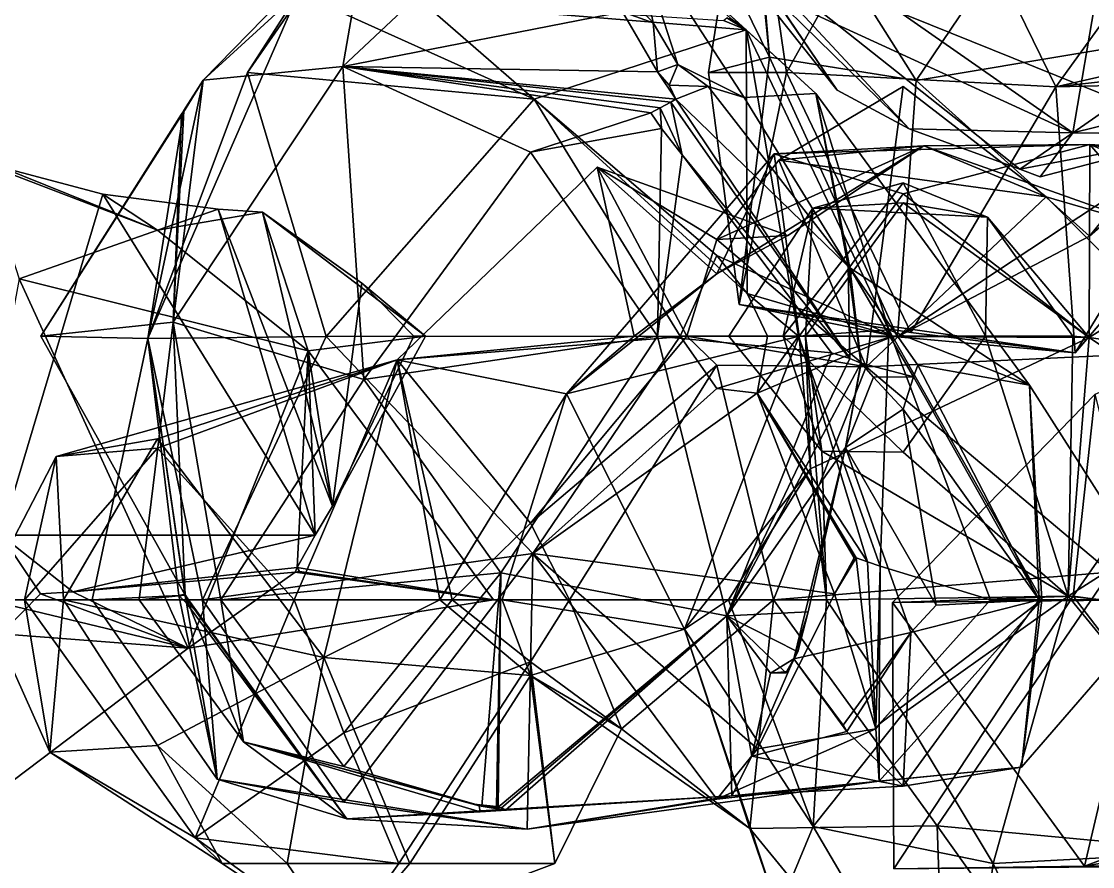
# Model space of a CAD drawing. Extents: x 290083 to 295691, y 4553739 to 4561622.
# Drawn here: x 294371.4 to 294443.7, y 4559049.3 to 4559106.4 of the extents above; entities that cross this region are included whole.
import ezdxf

# ---------------------------------------------------------------- set-up
doc = ezdxf.new("R2010")
doc.units = 0
doc.layers.add('Au_ppm_Pref_-_0_3', color=7, linetype='CONTINUOUS')

msp = doc.modelspace()

# ---------------------------------------------------------------- linework, layer by layer
at = {"layer": 'Au_ppm_Pref_-_0_3'}
for points in [[(294432.535, 4559119.849, 1871.282), (294441.266, 4559101.957, 1869.865), (294456.787, 4559123.415, 1871.014)], [(294456.787, 4559123.415, 1871.014), (294441.266, 4559101.957, 1869.865), (294454.324, 4559104.923, 1866.476)], [(294421.911, 4559103.961, 1882.386), (294413.702, 4559120.736, 1882.766), (294420.233, 4559120.736, 1887.818)], [(294421.911, 4559103.961, 1882.386), (294420.534, 4559120.303, 1876.957), (294413.702, 4559120.736, 1882.766)], [(294421.911, 4559103.961, 1882.386), (294417.802, 4559102.918, 1876.827), (294420.534, 4559120.303, 1876.957)], [(294420.534, 4559120.303, 1876.957), (294417.802, 4559102.918, 1876.827), (294423.069, 4559102.918, 1873.111)], [(294420.233, 4559120.736, 1887.818), (294444.095, 4559120.595, 1889.013), (294431.836, 4559102.381, 1888.052)], [(294431.836, 4559102.381, 1888.052), (294421.911, 4559103.961, 1882.386), (294420.233, 4559120.736, 1887.818)], [(294432.535, 4559119.849, 1871.282), (294420.534, 4559120.303, 1876.957), (294423.069, 4559102.918, 1873.111)], [(294431.836, 4559102.381, 1888.052), (294444.095, 4559120.595, 1889.013), (294455.303, 4559106.312, 1887.175)], [(294432.535, 4559119.849, 1871.282), (294423.069, 4559102.918, 1873.111), (294441.266, 4559101.957, 1869.865)], [(294445.605, 4559117.615, 1923.798), (294430.95, 4559106.835, 1925.647), (294442.418, 4559098.854, 1929.618)], [(294445.605, 4559117.615, 1923.798), (294442.418, 4559098.854, 1929.618), (294456.149, 4559108.424, 1926.177)], [(294393.087, 4559103.335, 1846.944), (294411.981, 4559107.019, 1848.189), (294405.752, 4559115.255, 1848.957)], [(294405.752, 4559115.255, 1848.957), (294394.93, 4559113.962, 1854.489), (294393.087, 4559103.335, 1846.944)], [(294405.752, 4559115.255, 1848.957), (294414.053, 4559106.278, 1849.412), (294412.715, 4559112.766, 1853.069)], [(294405.752, 4559115.255, 1848.957), (294411.981, 4559107.019, 1848.189), (294414.053, 4559106.278, 1849.412)], [(294390.094, 4559108.317, 1859.009), (294383.647, 4559102.415, 1853.699), (294394.93, 4559113.962, 1854.489)], [(294394.93, 4559113.962, 1854.489), (294383.647, 4559102.415, 1853.699), (294393.087, 4559103.335, 1846.944)], [(294390.094, 4559108.317, 1859.009), (294393.153, 4559112.311, 1862.14), (294386.643, 4559102.918, 1862.077)], [(294406.016, 4559101.113, 1864.762), (294386.643, 4559102.918, 1862.077), (294393.153, 4559112.311, 1862.14)], [(294390.094, 4559108.317, 1859.009), (294406.016, 4559101.113, 1864.762), (294393.153, 4559112.311, 1862.14)], [(294420.207, 4559101.238, 1849.993), (294412.715, 4559112.766, 1853.069), (294415.719, 4559103.466, 1848.757)], [(294425.036, 4559101.495, 1853.069), (294412.715, 4559112.766, 1853.069), (294420.207, 4559101.238, 1849.993)], [(294414.053, 4559106.278, 1849.412), (294415.719, 4559103.466, 1848.757), (294412.715, 4559112.766, 1853.069)], [(294412.715, 4559112.766, 1853.069), (294420.328, 4559105.8, 1859.252), (294419.341, 4559106.53, 1858.843)], [(294425.036, 4559101.495, 1853.069), (294420.328, 4559105.8, 1859.252), (294412.715, 4559112.766, 1853.069)], [(294431.344, 4559099.109, 1932.797), (294426.499, 4559101.724, 1932.73), (294420, 4559111.336, 1932.642)], [(294420, 4559111.336, 1932.642), (294426.499, 4559101.724, 1932.73), (294420, 4559109.909, 1932.642)], [(294438.833, 4559096.388, 1932.9), (294431.344, 4559099.109, 1932.797), (294420, 4559111.336, 1932.642)], [(294451.181, 4559098.743, 1933.428), (294438.833, 4559096.388, 1932.9), (294420, 4559111.336, 1932.642)], [(294420, 4559111.336, 1932.642), (294468.091, 4559111.336, 1934.428), (294451.181, 4559098.743, 1933.428)], [(294426.499, 4559101.724, 1932.73), (294422.09, 4559108.206, 1930.281), (294420, 4559109.909, 1932.642)], [(294390.094, 4559108.317, 1859.009), (294386.643, 4559102.918, 1862.077), (294379.89, 4559084.954, 1858.888)], [(294383.647, 4559102.415, 1853.699), (294390.094, 4559108.317, 1859.009), (294379.89, 4559084.954, 1858.888)], [(294420.328, 4559105.8, 1859.252), (294390.094, 4559108.317, 1859.009), (294418.798, 4559106.439, 1859.104)], [(294406.016, 4559101.113, 1864.762), (294390.094, 4559108.317, 1859.009), (294420.328, 4559105.8, 1859.252)], [(294422.09, 4559108.206, 1930.281), (294426.499, 4559101.724, 1932.73), (294431.344, 4559099.109, 1932.797)], [(294422.09, 4559108.206, 1930.281), (294431.344, 4559099.109, 1932.797), (294442.418, 4559098.854, 1929.618)], [(294422.09, 4559108.206, 1930.281), (294442.418, 4559098.854, 1929.618), (294430.95, 4559106.835, 1925.647)], [(294456.149, 4559108.424, 1926.177), (294442.418, 4559098.854, 1929.618), (294465.912, 4559104.634, 1931.098)], [(294393.087, 4559103.335, 1846.944), (294414.351, 4559102.966, 1847.783), (294411.981, 4559107.019, 1848.189)], [(294414.053, 4559106.278, 1849.412), (294411.981, 4559107.019, 1848.189), (294414.351, 4559102.966, 1847.783)], [(294419.03, 4559106.609, 1859.056), (294420.328, 4559105.8, 1859.252), (294418.798, 4559106.439, 1859.104)], [(294419.341, 4559106.53, 1858.843), (294420.328, 4559105.8, 1859.252), (294419.03, 4559106.609, 1859.056)], [(294420.328, 4559105.8, 1859.252), (294420.396, 4559087.993, 1864.948), (294406.016, 4559101.113, 1864.762)], [(294414.053, 4559106.278, 1849.412), (294414.351, 4559102.966, 1847.783), (294415.719, 4559103.466, 1848.757)], [(294420.328, 4559105.8, 1859.252), (294425.036, 4559101.495, 1853.069), (294429.989, 4559085.528, 1858.884)], [(294420.328, 4559105.8, 1859.252), (294429.989, 4559085.528, 1858.884), (294423.87, 4559085.1, 1862.346)], [(294420.328, 4559105.8, 1859.252), (294423.87, 4559085.1, 1862.346), (294420.396, 4559087.993, 1864.948)], [(294443.549, 4559091.852, 1886.455), (294431.836, 4559102.381, 1888.052), (294455.303, 4559106.312, 1887.175)], [(294443.549, 4559091.852, 1886.455), (294455.303, 4559106.312, 1887.175), (294451.76, 4559099.051, 1882.766)], [(294441.266, 4559101.957, 1869.865), (294464.517, 4559104.575, 1870.887), (294454.324, 4559104.923, 1866.476)], [(294441.266, 4559101.957, 1869.865), (294458.239, 4559102.351, 1876.548), (294464.517, 4559104.575, 1870.887)], [(294465.912, 4559104.634, 1931.098), (294442.418, 4559098.854, 1929.618), (294451.181, 4559098.743, 1933.428)], [(294421.911, 4559103.961, 1882.386), (294419.872, 4559087.251, 1876.827), (294417.802, 4559102.918, 1876.827)], [(294421.911, 4559103.961, 1882.386), (294430.575, 4559085.067, 1882.709), (294419.872, 4559087.251, 1876.827)], [(294431.836, 4559102.381, 1888.052), (294430.575, 4559085.067, 1882.709), (294421.911, 4559103.961, 1882.386)], [(294386.643, 4559102.918, 1862.077), (294391.95, 4559085.076, 1865.741), (294379.89, 4559084.954, 1858.888)], [(294381.609, 4559086.046, 1847.14), (294393.087, 4559103.335, 1846.944), (294383.647, 4559102.415, 1853.699)], [(294381.609, 4559086.046, 1847.14), (294394.499, 4559082.182, 1842.798), (294393.087, 4559103.335, 1846.944)], [(294391.95, 4559085.076, 1865.741), (294386.643, 4559102.918, 1862.077), (294406.016, 4559101.113, 1864.762)], [(294414.531, 4559100.535, 1846.909), (294415.253, 4559100.91, 1847.355), (294393.087, 4559103.335, 1846.944)], [(294413.896, 4559100.193, 1846.505), (294414.531, 4559100.535, 1846.909), (294393.087, 4559103.335, 1846.944)], [(294393.087, 4559103.335, 1846.944), (294415.253, 4559100.91, 1847.355), (294415.594, 4559101.129, 1847.605)], [(294413.896, 4559100.193, 1846.505), (294393.087, 4559103.335, 1846.944), (294405.752, 4559097.543, 1842.982)], [(294393.087, 4559103.335, 1846.944), (294415.594, 4559101.129, 1847.605), (294414.351, 4559102.966, 1847.783)], [(294405.752, 4559097.543, 1842.982), (294393.087, 4559103.335, 1846.944), (294394.499, 4559082.182, 1842.798)], [(294414.351, 4559102.966, 1847.783), (294415.137, 4559102.067, 1847.703), (294415.719, 4559103.466, 1848.757)], [(294414.351, 4559102.966, 1847.783), (294415.594, 4559101.129, 1847.605), (294415.137, 4559102.067, 1847.703)], [(294417.769, 4559101.979, 1849.012), (294415.719, 4559103.466, 1848.757), (294415.137, 4559102.067, 1847.703)], [(294417.769, 4559101.979, 1849.012), (294420.207, 4559101.238, 1849.993), (294415.719, 4559103.466, 1848.757)], [(294417.802, 4559102.918, 1876.827), (294419.872, 4559087.251, 1876.827), (294423.069, 4559102.918, 1873.111)], [(294419.872, 4559087.251, 1876.827), (294431.471, 4559085.341, 1871.11), (294423.069, 4559102.918, 1873.111)], [(294441.266, 4559101.957, 1869.865), (294423.069, 4559102.918, 1873.111), (294431.471, 4559085.341, 1871.11)], [(294383.647, 4559102.415, 1853.699), (294379.89, 4559084.954, 1858.888), (294382.31, 4559100.243, 1853.652)], [(294381.609, 4559086.046, 1847.14), (294383.647, 4559102.415, 1853.699), (294382.335, 4559100.332, 1853.618)], [(294383.647, 4559102.415, 1853.699), (294382.31, 4559100.243, 1853.652), (294382.336, 4559100.347, 1853.624)], [(294382.335, 4559100.332, 1853.618), (294383.647, 4559102.415, 1853.699), (294382.336, 4559100.347, 1853.624)], [(294443.549, 4559091.852, 1886.455), (294430.575, 4559085.067, 1882.709), (294431.836, 4559102.381, 1888.052)], [(294442.578, 4559083.987, 1876.832), (294458.239, 4559102.351, 1876.548), (294441.266, 4559101.957, 1869.865)], [(294442.578, 4559083.987, 1876.832), (294451.76, 4559099.051, 1882.766), (294458.239, 4559102.351, 1876.548)], [(294417.769, 4559101.979, 1849.012), (294415.137, 4559102.067, 1847.703), (294415.594, 4559101.129, 1847.605)], [(294427.224, 4559089.823, 1849.542), (294417.769, 4559101.979, 1849.012), (294415.594, 4559101.129, 1847.605)], [(294420.207, 4559101.238, 1849.993), (294417.769, 4559101.979, 1849.012), (294427.224, 4559089.823, 1849.542)], [(294425.036, 4559101.495, 1853.069), (294420.207, 4559101.238, 1849.993), (294427.224, 4559089.823, 1849.542)], [(294428.456, 4559083.034, 1893.355), (294430.95, 4559101.973, 1889.02), (294422.543, 4559096.989, 1894.645)], [(294440.622, 4559094.516, 1896.066), (294422.543, 4559096.989, 1894.645), (294430.95, 4559101.973, 1889.02)], [(294427.34, 4559089.728, 1849.567), (294425.036, 4559101.495, 1853.069), (294427.224, 4559089.823, 1849.542)], [(294427.34, 4559089.728, 1849.567), (294439.488, 4559081.799, 1853.069), (294425.036, 4559101.495, 1853.069)], [(294425.036, 4559101.495, 1853.069), (294439.488, 4559081.799, 1853.069), (294429.989, 4559085.528, 1858.884)], [(294440.622, 4559094.516, 1896.066), (294430.95, 4559101.973, 1889.02), (294428.456, 4559083.034, 1893.355)], [(294431.471, 4559085.341, 1871.11), (294442.578, 4559083.987, 1876.832), (294441.266, 4559101.957, 1869.865)], [(294415.882, 4559085.1, 1866.112), (294391.95, 4559085.076, 1865.741), (294406.016, 4559101.113, 1864.762)], [(294415.882, 4559085.1, 1866.112), (294406.016, 4559101.113, 1864.762), (294418.351, 4559090.566, 1866.77)], [(294418.351, 4559090.566, 1866.77), (294406.016, 4559101.113, 1864.762), (294420.396, 4559087.993, 1864.948)], [(294416.004, 4559097.355, 1846.579), (294415.253, 4559100.91, 1847.355), (294414.531, 4559100.535, 1846.909)], [(294415.253, 4559100.91, 1847.355), (294427.336, 4559083.595, 1847.403), (294415.594, 4559101.129, 1847.605)], [(294416.004, 4559097.355, 1846.579), (294427.336, 4559083.595, 1847.403), (294415.253, 4559100.91, 1847.355)], [(294427.336, 4559083.595, 1847.403), (294427.224, 4559089.823, 1849.542), (294415.594, 4559101.129, 1847.605)], [(294372.673, 4559085.1, 1853.069), (294382.181, 4559100.101, 1853.615), (294382.31, 4559100.243, 1853.652)], [(294382.31, 4559100.243, 1853.652), (294379.89, 4559084.954, 1858.888), (294372.673, 4559085.1, 1853.069)], [(294381.609, 4559086.046, 1847.14), (294382.181, 4559100.101, 1853.615), (294372.673, 4559085.1, 1853.069)], [(294381.609, 4559086.046, 1847.14), (294382.335, 4559100.332, 1853.618), (294382.181, 4559100.101, 1853.615)], [(294382.31, 4559100.243, 1853.652), (294382.181, 4559100.101, 1853.615), (294382.335, 4559100.332, 1853.618)], [(294382.31, 4559100.243, 1853.652), (294382.335, 4559100.332, 1853.618), (294382.336, 4559100.347, 1853.624)], [(294413.896, 4559100.193, 1846.505), (294405.752, 4559097.543, 1842.982), (294414.622, 4559099.142, 1846.513)], [(294413.896, 4559100.193, 1846.505), (294414.622, 4559099.142, 1846.513), (294414.531, 4559100.535, 1846.909)], [(294414.622, 4559099.142, 1846.513), (294416.004, 4559097.355, 1846.579), (294414.531, 4559100.535, 1846.909)], [(294414.622, 4559099.142, 1846.513), (294405.752, 4559097.543, 1842.982), (294414.346, 4559085.1, 1843.078)], [(294416.004, 4559097.355, 1846.579), (294414.622, 4559099.142, 1846.513), (294414.346, 4559085.1, 1843.078)], [(294451.76, 4559099.051, 1882.766), (294430.575, 4559085.067, 1882.709), (294443.549, 4559091.852, 1886.455)], [(294430.575, 4559085.067, 1882.709), (294451.76, 4559099.051, 1882.766), (294442.578, 4559083.987, 1876.832)], [(294442.418, 4559098.854, 1929.618), (294431.344, 4559099.109, 1932.797), (294438.833, 4559096.388, 1932.9)], [(294440.209, 4559095.869, 1932.936), (294442.418, 4559098.854, 1929.618), (294438.833, 4559096.388, 1932.9)], [(294451.181, 4559098.743, 1933.428), (294440.209, 4559095.869, 1932.936), (294438.833, 4559096.388, 1932.9)], [(294442.418, 4559098.854, 1929.618), (294440.209, 4559095.869, 1932.936), (294451.181, 4559098.743, 1933.428)], [(294432.338, 4559097.977, 1900.316), (294422.238, 4559097.421, 1906.523), (294418.351, 4559089.318, 1901.99)], [(294432.338, 4559097.977, 1900.316), (294418.351, 4559089.318, 1901.99), (294423.163, 4559091.906, 1900.584)], [(294432.338, 4559097.977, 1900.316), (294423.163, 4559091.906, 1900.584), (294418.351, 4559091.632, 1898.407)], [(294432.338, 4559097.977, 1900.316), (294418.351, 4559091.632, 1898.407), (294422.543, 4559096.989, 1894.645)], [(294422.238, 4559097.421, 1906.523), (294443.568, 4559098.056, 1905.771), (294430.95, 4559094.73, 1909.733)], [(294443.568, 4559098.056, 1905.771), (294422.238, 4559097.421, 1906.523), (294432.338, 4559097.977, 1900.316)], [(294422.543, 4559096.989, 1894.645), (294440.622, 4559094.516, 1896.066), (294432.338, 4559097.977, 1900.316)], [(294443.568, 4559098.056, 1905.771), (294443.518, 4559085.018, 1912.448), (294430.95, 4559094.73, 1909.733)], [(294432.338, 4559097.977, 1900.316), (294448.577, 4559092.21, 1900.584), (294443.568, 4559098.056, 1905.771)], [(294432.338, 4559097.977, 1900.316), (294440.622, 4559094.516, 1896.066), (294448.577, 4559092.21, 1900.584)], [(294443.518, 4559085.018, 1912.448), (294443.568, 4559098.056, 1905.771), (294456.149, 4559092.898, 1909.123)], [(294443.568, 4559098.056, 1905.771), (294469.976, 4559096.278, 1906.523), (294456.149, 4559092.898, 1909.123)], [(294443.568, 4559098.056, 1905.771), (294448.577, 4559092.21, 1900.584), (294456.149, 4559095.577, 1903.031)], [(294443.568, 4559098.056, 1905.771), (294456.149, 4559095.577, 1903.031), (294469.976, 4559096.278, 1906.523)], [(294405.752, 4559097.543, 1842.982), (294394.499, 4559082.182, 1842.798), (294414.346, 4559085.1, 1843.078)], [(294408.207, 4559081.196, 1905.794), (294422.238, 4559097.421, 1906.523), (294423.914, 4559085.1, 1909.84)], [(294408.207, 4559081.196, 1905.794), (294418.351, 4559089.318, 1901.99), (294422.238, 4559097.421, 1906.523)], [(294426.111, 4559083.988, 1846.971), (294416.004, 4559097.355, 1846.579), (294414.346, 4559085.1, 1843.078)], [(294426.111, 4559083.988, 1846.971), (294427.336, 4559083.595, 1847.403), (294416.004, 4559097.355, 1846.579)], [(294422.238, 4559097.421, 1906.523), (294430.95, 4559094.73, 1909.733), (294423.914, 4559085.1, 1909.84)], [(294370, 4559096.518, 1927.822), (294368.667, 4559096.826, 1927.652), (294380.553, 4559092.262, 1927.893)], [(294368.667, 4559096.826, 1927.652), (294371.209, 4559088.988, 1922.91), (294380.553, 4559092.262, 1927.893)], [(294376.851, 4559094.692, 1928.523), (294370, 4559071.651, 1927.169), (294370, 4559096.518, 1927.822)], [(294376.851, 4559094.692, 1928.523), (294370, 4559096.518, 1927.822), (294380.553, 4559092.262, 1927.893)], [(294412.763, 4559085.1, 1903.218), (294396.744, 4559083.507, 1900.584), (294410.265, 4559096.535, 1900.584)], [(294410.265, 4559096.535, 1900.584), (294396.744, 4559083.507, 1900.584), (294416.329, 4559085.1, 1899.631)], [(294418.351, 4559089.318, 1901.99), (294412.763, 4559085.1, 1903.218), (294410.265, 4559096.535, 1900.584)], [(294418.351, 4559089.318, 1901.99), (294410.265, 4559096.535, 1900.584), (294423.163, 4559091.906, 1900.584)], [(294423.163, 4559091.906, 1900.584), (294410.265, 4559096.535, 1900.584), (294418.351, 4559091.632, 1898.407)], [(294410.265, 4559096.535, 1900.584), (294416.329, 4559085.1, 1899.631), (294418.351, 4559091.632, 1898.407)], [(294428.456, 4559083.034, 1893.355), (294422.543, 4559096.989, 1894.645), (294418.351, 4559091.632, 1898.407)], [(294424.833, 4559093.751, 1918.402), (294430.95, 4559095.473, 1921.86), (294422.828, 4559085.1, 1922.231)], [(294436.521, 4559085.1, 1921.028), (294422.828, 4559085.1, 1922.231), (294430.95, 4559095.473, 1921.86)], [(294424.833, 4559093.751, 1918.402), (294436.642, 4559093.15, 1918.402), (294430.95, 4559095.473, 1921.86)], [(294436.642, 4559093.15, 1918.402), (294436.521, 4559085.1, 1921.028), (294430.95, 4559095.473, 1921.86)], [(294370, 4559071.651, 1927.169), (294376.851, 4559094.692, 1928.523), (294391.202, 4559071.651, 1929.488)], [(294384.659, 4559093.696, 1929.351), (294391.202, 4559071.651, 1929.488), (294376.851, 4559094.692, 1928.523)], [(294384.659, 4559093.696, 1929.351), (294376.851, 4559094.692, 1928.523), (294380.553, 4559092.262, 1927.893)], [(294443.518, 4559085.018, 1912.448), (294423.914, 4559085.1, 1909.84), (294430.95, 4559094.73, 1909.733)], [(294450.948, 4559084.086, 1895.818), (294440.622, 4559094.516, 1896.066), (294428.456, 4559083.034, 1893.355)], [(294448.577, 4559092.21, 1900.584), (294440.622, 4559094.516, 1896.066), (294450.948, 4559084.086, 1895.818)], [(294380.553, 4559092.262, 1927.893), (294387.647, 4559093.491, 1929.672), (294384.659, 4559093.696, 1929.351)], [(294390.73, 4559084.124, 1924.582), (294387.647, 4559093.491, 1929.672), (294380.553, 4559092.262, 1927.893)], [(294384.659, 4559093.696, 1929.351), (294392.381, 4559073.625, 1929.668), (294391.202, 4559071.651, 1929.488)], [(294387.647, 4559093.491, 1929.672), (294392.381, 4559073.625, 1929.668), (294384.659, 4559093.696, 1929.351)], [(294387.647, 4559093.491, 1929.672), (294394.363, 4559088.692, 1930.281), (294392.381, 4559073.625, 1929.668)], [(294387.647, 4559093.491, 1929.672), (294398.661, 4559085.1, 1930.281), (294394.363, 4559088.692, 1930.281)], [(294390.73, 4559084.124, 1924.582), (294398.661, 4559085.1, 1930.281), (294387.647, 4559093.491, 1929.672)], [(294419.163, 4559085.1, 1918.402), (294424.833, 4559093.751, 1918.402), (294422.828, 4559085.1, 1922.231)], [(294424.833, 4559093.751, 1918.402), (294419.163, 4559085.1, 1918.402), (294424.355, 4559085.1, 1915.293)], [(294424.833, 4559093.751, 1918.402), (294424.355, 4559085.1, 1915.293), (294430.95, 4559094.104, 1915.401)], [(294430.95, 4559094.104, 1915.401), (294424.355, 4559085.1, 1915.293), (294443.518, 4559085.018, 1912.448)], [(294436.642, 4559093.15, 1918.402), (294424.833, 4559093.751, 1918.402), (294430.95, 4559094.104, 1915.401)], [(294436.642, 4559093.15, 1918.402), (294430.95, 4559094.104, 1915.401), (294443.518, 4559085.018, 1912.448)], [(294436.642, 4559093.15, 1918.402), (294442.423, 4559085.1, 1918.402), (294436.521, 4559085.1, 1921.028)], [(294442.423, 4559085.1, 1918.402), (294436.642, 4559093.15, 1918.402), (294443.518, 4559085.018, 1912.448)], [(294443.518, 4559085.018, 1912.448), (294456.149, 4559092.898, 1909.123), (294467.744, 4559081.465, 1911.654)], [(294390.73, 4559084.124, 1924.582), (294380.553, 4559092.262, 1927.893), (294371.209, 4559088.988, 1922.91)], [(294428.456, 4559083.034, 1893.355), (294418.351, 4559091.632, 1898.407), (294416.329, 4559085.1, 1899.631)], [(294415.882, 4559085.1, 1866.112), (294418.351, 4559090.566, 1866.77), (294430.284, 4559085.1, 1870.573)], [(294418.351, 4559090.566, 1866.77), (294420.396, 4559087.993, 1864.948), (294430.284, 4559085.1, 1870.573)], [(294427.224, 4559089.823, 1849.542), (294428.103, 4559083.269, 1847.678), (294427.34, 4559089.728, 1849.567)], [(294427.224, 4559089.823, 1849.542), (294428.094, 4559083.279, 1847.678), (294428.103, 4559083.269, 1847.678)], [(294427.336, 4559083.595, 1847.403), (294428.094, 4559083.279, 1847.678), (294427.224, 4559089.823, 1849.542)], [(294408.207, 4559081.196, 1905.794), (294412.763, 4559085.1, 1903.218), (294418.351, 4559089.318, 1901.99)], [(294431.942, 4559083.139, 1849.438), (294439.488, 4559081.799, 1853.069), (294427.34, 4559089.728, 1849.567)], [(294428.103, 4559083.269, 1847.678), (294431.656, 4559082.353, 1849.03), (294427.34, 4559089.728, 1849.567)], [(294427.34, 4559089.728, 1849.567), (294431.656, 4559082.353, 1849.03), (294431.942, 4559083.139, 1849.438)], [(294367.26, 4559067.704, 1918.635), (294382.621, 4559064.021, 1923.41), (294371.209, 4559088.988, 1922.91)], [(294371.209, 4559088.988, 1922.91), (294382.621, 4559064.021, 1923.41), (294390.73, 4559084.124, 1924.582)], [(294394.363, 4559088.692, 1930.281), (294397.872, 4559085.1, 1930.57), (294392.381, 4559073.625, 1929.668)], [(294398.661, 4559085.1, 1930.281), (294397.872, 4559085.1, 1930.57), (294394.363, 4559088.692, 1930.281)], [(294420.396, 4559087.993, 1864.948), (294421.786, 4559085.1, 1864.948), (294430.284, 4559085.1, 1870.573)], [(294420.396, 4559087.993, 1864.948), (294423.87, 4559085.1, 1862.346), (294421.786, 4559085.1, 1864.948)], [(294430.575, 4559085.067, 1882.709), (294442.578, 4559083.987, 1876.832), (294419.872, 4559087.251, 1876.827)], [(294431.471, 4559085.341, 1871.11), (294419.872, 4559087.251, 1876.827), (294442.578, 4559083.987, 1876.832)], [(294381.609, 4559086.046, 1847.14), (294372.673, 4559085.1, 1853.069), (294382.423, 4559067.598, 1852.828)], [(294381.609, 4559086.046, 1847.14), (294382.423, 4559067.598, 1852.828), (294379.307, 4559067.282, 1847.13)], [(294381.609, 4559086.046, 1847.14), (294379.307, 4559067.282, 1847.13), (294384.845, 4559067.282, 1843.214)], [(294381.609, 4559086.046, 1847.14), (294384.845, 4559067.282, 1843.214), (294394.499, 4559082.182, 1842.798)], [(294429.989, 4559085.528, 1858.884), (294429.403, 4559069.558, 1863.519), (294423.87, 4559085.1, 1862.346)], [(294436.847, 4559067.282, 1860.195), (294429.403, 4559069.558, 1863.519), (294429.989, 4559085.528, 1858.884)], [(294436.847, 4559067.282, 1860.195), (294429.989, 4559085.528, 1858.884), (294440.331, 4559067.282, 1858.351)], [(294429.989, 4559085.528, 1858.884), (294439.488, 4559081.799, 1853.069), (294440.331, 4559067.282, 1858.351)], [(294455.275, 4559085.974, 1835.344), (294471.615, 4559063.581, 1836.436), (294442.43, 4559067.531, 1835.778)], [(294443.932, 4559081.178, 1830.223), (294455.275, 4559085.974, 1835.344), (294442.43, 4559067.531, 1835.778)], [(294372.673, 4559085.1, 1853.069), (294379.89, 4559084.954, 1858.888), (294382.423, 4559067.598, 1852.828)], [(294381.995, 4559067.576, 1853.248), (294379.89, 4559084.954, 1858.888), (294376.138, 4559067.282, 1859.009)], [(294383.601, 4559067.282, 1863.511), (294376.138, 4559067.282, 1859.009), (294379.89, 4559084.954, 1858.888)], [(294391.95, 4559085.076, 1865.741), (294383.601, 4559067.282, 1863.511), (294379.89, 4559084.954, 1858.888)], [(294381.995, 4559067.576, 1853.248), (294382.391, 4559067.665, 1852.873), (294379.89, 4559084.954, 1858.888)], [(294382.423, 4559067.598, 1852.828), (294379.89, 4559084.954, 1858.888), (294382.391, 4559067.665, 1852.873)], [(294383.601, 4559067.282, 1863.511), (294391.95, 4559085.076, 1865.741), (294405.93, 4559070.409, 1864.822)], [(294390.73, 4559084.124, 1924.582), (294392.381, 4559073.625, 1929.668), (294398.661, 4559085.1, 1930.281)], [(294391.95, 4559085.076, 1865.741), (294415.882, 4559085.1, 1866.112), (294405.93, 4559070.409, 1864.822)], [(294392.381, 4559073.625, 1929.668), (294397.872, 4559085.1, 1930.57), (294398.661, 4559085.1, 1930.281)], [(294414.346, 4559085.1, 1843.078), (294394.499, 4559082.182, 1842.798), (294403.761, 4559069.109, 1842.738)], [(294412.763, 4559085.1, 1903.218), (294408.207, 4559081.196, 1905.794), (294396.744, 4559083.507, 1900.584)], [(294405.752, 4559072.473, 1898.854), (294416.329, 4559085.1, 1899.631), (294396.744, 4559083.507, 1900.584)], [(294414.346, 4559085.1, 1843.078), (294403.761, 4559069.109, 1842.738), (294419.027, 4559066.203, 1846.438)], [(294418.351, 4559083.141, 1899.931), (294416.329, 4559085.1, 1899.631), (294405.752, 4559072.473, 1898.854)], [(294415.882, 4559085.1, 1866.112), (294418.351, 4559081.559, 1866.128), (294405.93, 4559070.409, 1864.822)], [(294408.207, 4559081.196, 1905.794), (294423.914, 4559085.1, 1909.84), (294416.176, 4559065.312, 1908.161)], [(294419.027, 4559066.203, 1846.438), (294426.111, 4559083.988, 1846.971), (294414.346, 4559085.1, 1843.078)], [(294415.882, 4559085.1, 1866.112), (294430.284, 4559085.1, 1870.573), (294418.351, 4559081.559, 1866.128)], [(294423.914, 4559085.1, 1909.84), (294424.681, 4559076.148, 1912.463), (294416.176, 4559065.312, 1908.161)], [(294418.351, 4559083.141, 1899.931), (294428.456, 4559083.034, 1893.355), (294416.329, 4559085.1, 1899.631)], [(294430.284, 4559085.1, 1870.573), (294421.08, 4559081.241, 1864.948), (294418.351, 4559081.559, 1866.128)], [(294425.455, 4559077.329, 1918.402), (294419.163, 4559085.1, 1918.402), (294422.828, 4559085.1, 1922.231)], [(294419.163, 4559085.1, 1918.402), (294425.455, 4559077.329, 1918.402), (294424.355, 4559085.1, 1915.293)], [(294421.08, 4559081.241, 1864.948), (294423.87, 4559085.1, 1862.346), (294428.534, 4559069.849, 1863.915)], [(294430.284, 4559085.1, 1870.573), (294421.786, 4559085.1, 1864.948), (294421.08, 4559081.241, 1864.948)], [(294421.786, 4559085.1, 1864.948), (294423.87, 4559085.1, 1862.346), (294421.08, 4559081.241, 1864.948)], [(294425.455, 4559077.329, 1918.402), (294422.828, 4559085.1, 1922.231), (294430.95, 4559077.275, 1921.01)], [(294430.95, 4559077.275, 1921.01), (294422.828, 4559085.1, 1922.231), (294436.521, 4559085.1, 1921.028)], [(294423.87, 4559085.1, 1862.346), (294429.403, 4559069.558, 1863.519), (294428.534, 4559069.849, 1863.915)], [(294424.681, 4559076.148, 1912.463), (294423.914, 4559085.1, 1909.84), (294443.518, 4559085.018, 1912.448)], [(294424.355, 4559085.1, 1915.293), (294425.455, 4559077.329, 1918.402), (294425.774, 4559067.282, 1914.903)], [(294424.355, 4559085.1, 1915.293), (294425.774, 4559067.282, 1914.903), (294424.681, 4559076.148, 1912.463)], [(294443.518, 4559085.018, 1912.448), (294424.355, 4559085.1, 1915.293), (294424.681, 4559076.148, 1912.463)], [(294442.111, 4559067.526, 1916.848), (294430.95, 4559077.275, 1921.01), (294436.521, 4559085.1, 1921.028)], [(294442.423, 4559085.1, 1918.402), (294442.111, 4559067.526, 1916.848), (294436.521, 4559085.1, 1921.028)], [(294442.111, 4559067.526, 1916.848), (294442.423, 4559085.1, 1918.402), (294443.518, 4559085.018, 1912.448)], [(294443.518, 4559085.018, 1912.448), (294456.149, 4559076.469, 1915.525), (294442.111, 4559067.526, 1916.848)], [(294443.518, 4559085.018, 1912.448), (294467.744, 4559081.465, 1911.654), (294456.149, 4559076.469, 1915.525)], [(294382.621, 4559064.021, 1923.41), (294403.267, 4559067.282, 1924.341), (294390.73, 4559084.124, 1924.582)], [(294390.73, 4559084.124, 1924.582), (294389.99, 4559069.48, 1929.353), (294391.202, 4559071.651, 1929.488)], [(294389.99, 4559069.48, 1929.353), (294390.73, 4559084.124, 1924.582), (294403.267, 4559067.282, 1924.341)], [(294390.73, 4559084.124, 1924.582), (294391.202, 4559071.651, 1929.488), (294392.381, 4559073.625, 1929.668)], [(294444.936, 4559069.153, 1895.427), (294450.948, 4559084.086, 1895.818), (294428.456, 4559083.034, 1893.355)], [(294373.696, 4559076.981, 1900.584), (294396.744, 4559083.507, 1900.584), (294380.553, 4559078.155, 1904.208)], [(294396.744, 4559083.507, 1900.584), (294373.696, 4559076.981, 1900.584), (294380.553, 4559077.542, 1897.164)], [(294396.744, 4559083.507, 1900.584), (294391.787, 4559063.382, 1904.579), (294380.553, 4559078.155, 1904.208)], [(294396.744, 4559083.507, 1900.584), (294380.553, 4559077.542, 1897.164), (294389.801, 4559067.282, 1896.225)], [(294396.744, 4559083.507, 1900.584), (294389.801, 4559067.282, 1896.225), (294400.471, 4559067.282, 1898.095)], [(294399.631, 4559067.282, 1903.469), (294391.787, 4559063.382, 1904.579), (294396.744, 4559083.507, 1900.584)], [(294408.207, 4559081.196, 1905.794), (294399.631, 4559067.282, 1903.469), (294396.744, 4559083.507, 1900.584)], [(294396.744, 4559083.507, 1900.584), (294400.471, 4559067.282, 1898.095), (294405.752, 4559072.473, 1898.854)], [(294419.027, 4559066.203, 1846.438), (294427.336, 4559083.595, 1847.403), (294426.111, 4559083.988, 1846.971)], [(294419.027, 4559066.203, 1846.438), (294428.094, 4559083.279, 1847.678), (294427.336, 4559083.595, 1847.403)], [(294418.351, 4559083.141, 1899.931), (294405.752, 4559072.473, 1898.854), (294408.395, 4559067.282, 1899.338)], [(294418.351, 4559083.141, 1899.931), (294408.395, 4559067.282, 1899.338), (294422.181, 4559067.282, 1896.45)], [(294428.456, 4559083.034, 1893.355), (294418.351, 4559083.141, 1899.931), (294422.181, 4559067.282, 1896.45)], [(294428.094, 4559083.279, 1847.678), (294419.027, 4559066.203, 1846.438), (294427.051, 4559077.574, 1847.478)], [(294444.936, 4559069.153, 1895.427), (294428.456, 4559083.034, 1893.355), (294422.181, 4559067.282, 1896.45)], [(294428.103, 4559083.269, 1847.678), (294428.094, 4559083.279, 1847.678), (294427.051, 4559077.574, 1847.478)], [(294428.955, 4559082.341, 1847.756), (294428.103, 4559083.269, 1847.678), (294427.051, 4559077.574, 1847.478)], [(294428.955, 4559082.341, 1847.756), (294431.656, 4559082.353, 1849.03), (294428.103, 4559083.269, 1847.678)], [(294440.145, 4559067.282, 1848.735), (294431.942, 4559083.139, 1849.438), (294431.656, 4559082.353, 1849.03)], [(294439.488, 4559081.799, 1853.069), (294431.942, 4559083.139, 1849.438), (294440.145, 4559067.282, 1848.735)], [(294394.499, 4559082.182, 1842.798), (294384.845, 4559067.282, 1843.214), (294403.761, 4559069.109, 1842.738)], [(294430.942, 4559080.16, 1847.938), (294428.955, 4559082.341, 1847.756), (294427.051, 4559077.574, 1847.478)], [(294431.656, 4559082.353, 1849.03), (294428.955, 4559082.341, 1847.756), (294430.942, 4559080.16, 1847.938)], [(294440.145, 4559067.282, 1848.735), (294431.656, 4559082.353, 1849.03), (294430.942, 4559080.16, 1847.938)], [(294408.207, 4559081.196, 1905.794), (294403.84, 4559067.282, 1906.523), (294399.631, 4559067.282, 1903.469)], [(294416.176, 4559065.312, 1908.161), (294403.84, 4559067.282, 1906.523), (294408.207, 4559081.196, 1905.794)], [(294405.93, 4559070.409, 1864.822), (294418.351, 4559081.559, 1866.128), (294421.08, 4559081.241, 1864.948)], [(294405.93, 4559070.409, 1864.822), (294421.08, 4559081.241, 1864.948), (294426.314, 4559067.684, 1864.262)], [(294427.644, 4559070.12, 1864.335), (294426.314, 4559067.684, 1864.262), (294421.08, 4559081.241, 1864.948)], [(294427.767, 4559070.115, 1864.268), (294427.644, 4559070.12, 1864.335), (294421.08, 4559081.241, 1864.948)], [(294428.534, 4559069.849, 1863.915), (294427.767, 4559070.115, 1864.268), (294421.08, 4559081.241, 1864.948)], [(294442.43, 4559067.531, 1835.778), (294430.238, 4559067.095, 1828.889), (294443.932, 4559081.178, 1830.223)], [(294443.932, 4559081.178, 1830.223), (294430.238, 4559067.095, 1828.889), (294447.443, 4559067.282, 1825.208)], [(294439.488, 4559081.799, 1853.069), (294448.747, 4559067.282, 1853.069), (294440.331, 4559067.282, 1858.351)], [(294439.488, 4559081.799, 1853.069), (294440.145, 4559067.282, 1848.735), (294448.747, 4559067.282, 1853.069)], [(294430.942, 4559080.16, 1847.938), (294427.051, 4559077.574, 1847.478), (294433.172, 4559066.926, 1847.976)], [(294430.942, 4559080.16, 1847.938), (294433.172, 4559066.926, 1847.976), (294440.145, 4559067.282, 1848.735)], [(294373.696, 4559076.981, 1900.584), (294371.556, 4559067.282, 1896.343), (294380.553, 4559077.542, 1897.164)], [(294380.553, 4559077.542, 1897.164), (294371.556, 4559067.282, 1896.343), (294389.801, 4559067.282, 1896.225)], [(294373.696, 4559076.981, 1900.584), (294380.553, 4559078.155, 1904.208), (294374.209, 4559067.282, 1903.575)], [(294391.787, 4559063.382, 1904.579), (294374.209, 4559067.282, 1903.575), (294380.553, 4559078.155, 1904.208)], [(294427.051, 4559077.574, 1847.478), (294419.027, 4559066.203, 1846.438), (294424.529, 4559066.484, 1847.036)], [(294423.566, 4559063.289, 1847.692), (294427.051, 4559077.574, 1847.478), (294424.529, 4559066.484, 1847.036)], [(294427.051, 4559077.574, 1847.478), (294423.566, 4559063.289, 1847.692), (294431.461, 4559065.085, 1847.955)], [(294433.172, 4559066.926, 1847.976), (294427.051, 4559077.574, 1847.478), (294431.461, 4559065.085, 1847.955)], [(294368.651, 4559067.282, 1900.584), (294373.696, 4559076.981, 1900.584), (294374.209, 4559067.282, 1903.575)], [(294373.696, 4559076.981, 1900.584), (294368.651, 4559067.282, 1900.584), (294371.556, 4559067.282, 1896.343)], [(294442.111, 4559067.526, 1916.848), (294425.455, 4559077.329, 1918.402), (294430.95, 4559077.275, 1921.01)], [(294425.774, 4559067.282, 1914.903), (294425.455, 4559077.329, 1918.402), (294442.111, 4559067.526, 1916.848)], [(294424.681, 4559076.148, 1912.463), (294419.149, 4559067.282, 1912.463), (294416.176, 4559065.312, 1908.161)], [(294424.681, 4559076.148, 1912.463), (294425.774, 4559067.282, 1914.903), (294419.149, 4559067.282, 1912.463)], [(294456.149, 4559076.469, 1915.525), (294470.227, 4559064.468, 1917.519), (294442.111, 4559067.526, 1916.848)], [(294405.752, 4559072.473, 1898.854), (294400.471, 4559067.282, 1898.095), (294408.395, 4559067.282, 1899.338)], [(294372.656, 4559067.7, 1927.549), (294370, 4559071.651, 1927.169), (294374.835, 4559067.814, 1927.695)], [(294370, 4559064.984, 1927.498), (294370, 4559071.651, 1927.169), (294372.656, 4559067.7, 1927.549)], [(294374.835, 4559067.814, 1927.695), (294370, 4559071.651, 1927.169), (294391.202, 4559071.651, 1929.488)], [(294389.99, 4559069.48, 1929.353), (294374.835, 4559067.814, 1927.695), (294391.202, 4559071.651, 1929.488)], [(294405.93, 4559070.409, 1864.822), (294393.153, 4559053.619, 1863.563), (294383.601, 4559067.282, 1863.511)], [(294405.93, 4559070.409, 1864.822), (294405.536, 4559051.795, 1858.882), (294393.153, 4559053.619, 1863.563)], [(294405.536, 4559051.795, 1858.882), (294405.93, 4559070.409, 1864.822), (294418.351, 4559053.817, 1863.497)], [(294421.112, 4559057.207, 1863.669), (294405.93, 4559070.409, 1864.822), (294426.314, 4559067.684, 1864.262)], [(294418.351, 4559053.817, 1863.497), (294405.93, 4559070.409, 1864.822), (294421.112, 4559057.207, 1863.669)], [(294427.644, 4559070.12, 1864.335), (294427.767, 4559070.115, 1864.268), (294426.314, 4559067.684, 1864.262)], [(294427.767, 4559070.115, 1864.268), (294429.101, 4559058.571, 1859.857), (294426.314, 4559067.684, 1864.262)], [(294427.767, 4559070.115, 1864.268), (294428.534, 4559069.849, 1863.915), (294429.101, 4559058.571, 1859.857)], [(294429.101, 4559058.571, 1859.857), (294428.534, 4559069.849, 1863.915), (294429.403, 4559069.558, 1863.519)], [(294429.329, 4559058.874, 1859.883), (294429.101, 4559058.571, 1859.857), (294429.403, 4559069.558, 1863.519)], [(294429.329, 4559058.874, 1859.883), (294429.403, 4559069.558, 1863.519), (294436.847, 4559067.282, 1860.195)], [(294389.862, 4559069.15, 1929.339), (294374.835, 4559067.814, 1927.695), (294389.99, 4559069.48, 1929.353)], [(294382.621, 4559064.021, 1923.41), (294374.835, 4559067.814, 1927.695), (294389.862, 4559069.15, 1929.339)], [(294403.267, 4559067.282, 1924.341), (294382.621, 4559064.021, 1923.41), (294389.862, 4559069.15, 1929.339)], [(294403.761, 4559069.109, 1842.738), (294384.845, 4559067.282, 1843.214), (294393.153, 4559056.027, 1843.378)], [(294390.145, 4559069.208, 1929.37), (294389.862, 4559069.15, 1929.339), (294389.99, 4559069.48, 1929.353)], [(294390.145, 4559069.208, 1929.37), (294403.267, 4559067.282, 1924.341), (294389.862, 4559069.15, 1929.339)], [(294389.99, 4559069.48, 1929.353), (294403.267, 4559067.282, 1924.341), (294390.145, 4559069.208, 1929.37)], [(294402.478, 4559053.343, 1846.879), (294403.761, 4559069.109, 1842.738), (294393.153, 4559056.027, 1843.378)], [(294403.469, 4559053.311, 1847.179), (294403.761, 4559069.109, 1842.738), (294402.478, 4559053.343, 1846.879)], [(294403.576, 4559053.274, 1847.221), (294403.761, 4559069.109, 1842.738), (294403.469, 4559053.311, 1847.179)], [(294419.027, 4559066.203, 1846.438), (294403.761, 4559069.109, 1842.738), (294403.576, 4559053.274, 1847.221)], [(294444.936, 4559069.153, 1895.427), (294422.181, 4559067.282, 1896.45), (294433.256, 4559052.006, 1896.579)], [(294458.623, 4559049.645, 1895.082), (294444.936, 4559069.153, 1895.427), (294433.256, 4559052.006, 1896.579)], [(294368.092, 4559053.041, 1924.341), (294382.621, 4559064.021, 1923.41), (294367.26, 4559067.704, 1918.635)], [(294372.656, 4559067.7, 1927.549), (294382.621, 4559064.021, 1923.41), (294370, 4559064.984, 1927.498)], [(294382.621, 4559064.021, 1923.41), (294372.656, 4559067.7, 1927.549), (294374.835, 4559067.814, 1927.695)], [(294384.586, 4559055.167, 1859.009), (294381.995, 4559067.576, 1853.248), (294376.138, 4559067.282, 1859.009)], [(294382.423, 4559067.598, 1852.828), (294386.37, 4559057.69, 1847.13), (294379.307, 4559067.282, 1847.13)], [(294382.515, 4559067.07, 1853.09), (294382.391, 4559067.665, 1852.873), (294381.995, 4559067.576, 1853.248)], [(294384.586, 4559055.167, 1859.009), (294382.515, 4559067.07, 1853.09), (294381.995, 4559067.576, 1853.248)], [(294382.423, 4559067.598, 1852.828), (294382.391, 4559067.665, 1852.873), (294382.406, 4559067.597, 1852.844)], [(294382.515, 4559067.07, 1853.09), (294383.019, 4559066.693, 1852.876), (294382.391, 4559067.665, 1852.873)], [(294382.391, 4559067.665, 1852.873), (294382.429, 4559067.563, 1852.845), (294382.406, 4559067.597, 1852.844)], [(294382.391, 4559067.665, 1852.873), (294383.019, 4559066.693, 1852.876), (294382.429, 4559067.563, 1852.845)], [(294382.429, 4559067.563, 1852.845), (294382.423, 4559067.598, 1852.828), (294382.406, 4559067.597, 1852.844)], [(294382.423, 4559067.598, 1852.828), (294382.429, 4559067.563, 1852.845), (294383.019, 4559066.693, 1852.876)], [(294382.423, 4559067.598, 1852.828), (294383.019, 4559066.693, 1852.876), (294393.351, 4559052.478, 1852.733)], [(294382.423, 4559067.598, 1852.828), (294393.351, 4559052.478, 1852.733), (294386.37, 4559057.69, 1847.13)], [(294426.314, 4559067.684, 1864.262), (294429.101, 4559058.571, 1859.857), (294421.112, 4559057.207, 1863.669)], [(294425.774, 4559067.282, 1914.903), (294442.111, 4559067.526, 1916.848), (294430.95, 4559059.601, 1915.023)], [(294430.307, 4559049.115, 1835.177), (294430.238, 4559067.095, 1828.889), (294442.43, 4559067.531, 1835.778)], [(294430.307, 4559049.115, 1835.177), (294442.43, 4559067.531, 1835.778), (294456.338, 4559049.342, 1835.268)], [(294437.037, 4559049.464, 1915.532), (294430.95, 4559059.601, 1915.023), (294442.111, 4559067.526, 1916.848)], [(294442.111, 4559067.526, 1916.848), (294456.068, 4559050.462, 1918.907), (294437.037, 4559049.464, 1915.532)], [(294470.227, 4559064.468, 1917.519), (294456.068, 4559050.462, 1918.907), (294442.111, 4559067.526, 1916.848)], [(294471.615, 4559063.581, 1836.436), (294456.338, 4559049.342, 1835.268), (294442.43, 4559067.531, 1835.778)], [(294373.281, 4559056.998, 1900.584), (294368.651, 4559067.282, 1900.584), (294374.209, 4559067.282, 1903.575)], [(294368.651, 4559067.282, 1900.584), (294373.281, 4559056.998, 1900.584), (294371.556, 4559067.282, 1896.343)], [(294373.281, 4559056.998, 1900.584), (294383.097, 4559051.192, 1896.419), (294371.556, 4559067.282, 1896.343)], [(294389.801, 4559067.282, 1896.225), (294371.556, 4559067.282, 1896.343), (294383.097, 4559051.192, 1896.419)], [(294373.281, 4559056.998, 1900.584), (294374.209, 4559067.282, 1903.575), (294380.553, 4559057.44, 1903.865)], [(294380.553, 4559057.44, 1903.865), (294374.209, 4559067.282, 1903.575), (294391.787, 4559063.382, 1904.579)], [(294383.601, 4559067.282, 1863.511), (294384.586, 4559055.167, 1859.009), (294376.138, 4559067.282, 1859.009)], [(294379.307, 4559067.282, 1847.13), (294386.37, 4559057.69, 1847.13), (294384.845, 4559067.282, 1843.214)], [(294383.019, 4559066.693, 1852.876), (294382.515, 4559067.07, 1853.09), (294393.351, 4559052.478, 1852.733)], [(294384.586, 4559055.167, 1859.009), (294393.351, 4559052.478, 1852.733), (294382.515, 4559067.07, 1853.09)], [(294393.153, 4559058.285, 1897.644), (294389.801, 4559067.282, 1896.225), (294383.097, 4559051.192, 1896.419)], [(294383.601, 4559067.282, 1863.511), (294393.153, 4559053.619, 1863.563), (294384.586, 4559055.167, 1859.009)], [(294386.37, 4559057.69, 1847.13), (294393.153, 4559056.027, 1843.378), (294384.845, 4559067.282, 1843.214)], [(294389.801, 4559067.282, 1896.225), (294393.153, 4559058.285, 1897.644), (294400.471, 4559067.282, 1898.095)], [(294391.787, 4559063.382, 1904.579), (294399.631, 4559067.282, 1903.469), (294405.752, 4559062.18, 1902.285)], [(294405.752, 4559063.09, 1899.187), (294400.471, 4559067.282, 1898.095), (294393.153, 4559058.285, 1897.644)], [(294403.84, 4559067.282, 1906.523), (294405.752, 4559062.18, 1902.285), (294399.631, 4559067.282, 1903.469)], [(294408.395, 4559067.282, 1899.338), (294400.471, 4559067.282, 1898.095), (294405.752, 4559063.09, 1899.187)], [(294403.84, 4559067.282, 1906.523), (294416.176, 4559065.312, 1908.161), (294405.752, 4559062.18, 1902.285)], [(294411.916, 4559058.565, 1900.584), (294408.395, 4559067.282, 1899.338), (294405.752, 4559063.09, 1899.187)], [(294411.916, 4559058.565, 1900.584), (294422.181, 4559067.282, 1896.45), (294408.395, 4559067.282, 1899.338)], [(294411.916, 4559058.565, 1900.584), (294420.584, 4559051.82, 1901.659), (294422.181, 4559067.282, 1896.45)], [(294419.149, 4559067.282, 1912.463), (294424.858, 4559051.973, 1911.582), (294416.176, 4559065.312, 1908.161)], [(294425.774, 4559067.282, 1914.903), (294424.858, 4559051.973, 1911.582), (294419.149, 4559067.282, 1912.463)], [(294420.584, 4559051.82, 1901.659), (294433.256, 4559052.006, 1896.579), (294422.181, 4559067.282, 1896.45)], [(294425.774, 4559067.282, 1914.903), (294430.95, 4559059.601, 1915.023), (294424.858, 4559051.973, 1911.582)], [(294436.847, 4559067.282, 1860.195), (294440.331, 4559067.282, 1858.351), (294429.329, 4559058.874, 1859.883)], [(294429.334, 4559055.025, 1857.917), (294429.329, 4559058.874, 1859.883), (294440.331, 4559067.282, 1858.351)], [(294438.944, 4559055.977, 1853.069), (294429.334, 4559055.025, 1857.917), (294440.331, 4559067.282, 1858.351)], [(294443.201, 4559049.284, 1828.873), (294447.443, 4559067.282, 1825.208), (294430.238, 4559067.095, 1828.889)], [(294430.307, 4559049.115, 1835.177), (294443.201, 4559049.284, 1828.873), (294430.238, 4559067.095, 1828.889)], [(294440.145, 4559067.282, 1848.735), (294431.461, 4559065.085, 1847.955), (294430.95, 4559054.693, 1848.873)], [(294430.95, 4559054.693, 1848.873), (294438.944, 4559055.977, 1853.069), (294440.145, 4559067.282, 1848.735)], [(294431.461, 4559065.085, 1847.955), (294440.145, 4559067.282, 1848.735), (294433.172, 4559066.926, 1847.976)], [(294448.747, 4559067.282, 1853.069), (294438.944, 4559055.977, 1853.069), (294440.331, 4559067.282, 1858.351)], [(294438.944, 4559055.977, 1853.069), (294448.747, 4559067.282, 1853.069), (294440.145, 4559067.282, 1848.735)], [(294453.631, 4559051.11, 1825.108), (294447.443, 4559067.282, 1825.208), (294443.201, 4559049.284, 1828.873)], [(294419.027, 4559066.203, 1846.438), (294403.576, 4559053.274, 1847.221), (294403.793, 4559053.216, 1847.278)], [(294404.064, 4559053.059, 1847.486), (294419.027, 4559066.203, 1846.438), (294403.793, 4559053.216, 1847.278)], [(294419.374, 4559054.044, 1853.591), (294419.027, 4559066.203, 1846.438), (294404.064, 4559053.059, 1847.486)], [(294424.529, 4559066.484, 1847.036), (294419.027, 4559066.203, 1846.438), (294423.824, 4559063.762, 1847.212)], [(294421.993, 4559062.335, 1847.645), (294423.024, 4559062.345, 1847.254), (294419.027, 4559066.203, 1846.438)], [(294419.027, 4559066.203, 1846.438), (294420.712, 4559056.728, 1851.483), (294421.993, 4559062.335, 1847.645)], [(294419.374, 4559054.044, 1853.591), (294420.712, 4559056.728, 1851.483), (294419.027, 4559066.203, 1846.438)], [(294419.027, 4559066.203, 1846.438), (294423.024, 4559062.345, 1847.254), (294423.824, 4559063.762, 1847.212)], [(294423.824, 4559063.762, 1847.212), (294423.566, 4559063.289, 1847.692), (294424.529, 4559066.484, 1847.036)], [(294420.584, 4559051.82, 1901.659), (294405.752, 4559062.18, 1902.285), (294416.176, 4559065.312, 1908.161)], [(294424.858, 4559051.973, 1911.582), (294422.509, 4559046.271, 1906.523), (294416.176, 4559065.312, 1908.161)], [(294420.584, 4559051.82, 1901.659), (294416.176, 4559065.312, 1908.161), (294422.509, 4559046.271, 1906.523)], [(294370, 4559064.984, 1927.498), (294382.621, 4559064.021, 1923.41), (294368.092, 4559053.041, 1924.341)], [(294431.461, 4559065.085, 1847.955), (294423.566, 4559063.289, 1847.692), (294426.887, 4559058.823, 1848.023)], [(294431.461, 4559065.085, 1847.955), (294426.887, 4559058.823, 1848.023), (294427.132, 4559058.38, 1848.093)], [(294431.461, 4559065.085, 1847.955), (294427.132, 4559058.38, 1848.093), (294430.95, 4559054.693, 1848.873)], [(294423.824, 4559063.762, 1847.212), (294423.024, 4559062.345, 1847.254), (294423.164, 4559062.434, 1847.261)], [(294423.566, 4559063.289, 1847.692), (294423.824, 4559063.762, 1847.212), (294423.164, 4559062.434, 1847.261)], [(294389.312, 4559049.464, 1902.394), (294380.553, 4559057.44, 1903.865), (294391.787, 4559063.382, 1904.579)], [(294391.787, 4559063.382, 1904.579), (294397.598, 4559049.464, 1902.68), (294389.312, 4559049.464, 1902.394)], [(294391.787, 4559063.382, 1904.579), (294405.752, 4559062.18, 1902.285), (294397.598, 4559049.464, 1902.68)], [(294405.752, 4559063.09, 1899.187), (294393.153, 4559058.285, 1897.644), (294396.867, 4559049.464, 1898.833)], [(294405.752, 4559063.09, 1899.187), (294396.867, 4559049.464, 1898.833), (294407.402, 4559049.464, 1900.584)], [(294405.752, 4559063.09, 1899.187), (294407.402, 4559049.464, 1900.584), (294411.916, 4559058.565, 1900.584)], [(294420.712, 4559056.728, 1851.483), (294423.566, 4559063.289, 1847.692), (294421.993, 4559062.335, 1847.645)], [(294423.566, 4559063.289, 1847.692), (294420.712, 4559056.728, 1851.483), (294427.132, 4559058.38, 1848.093)], [(294423.566, 4559063.289, 1847.692), (294423.164, 4559062.434, 1847.261), (294421.993, 4559062.335, 1847.645)], [(294426.887, 4559058.823, 1848.023), (294423.566, 4559063.289, 1847.692), (294427.132, 4559058.38, 1848.093)], [(294423.024, 4559062.345, 1847.254), (294421.993, 4559062.335, 1847.645), (294423.164, 4559062.434, 1847.261)], [(294405.752, 4559062.18, 1902.285), (294407.402, 4559049.464, 1900.584), (294397.598, 4559049.464, 1902.68)], [(294420.584, 4559051.82, 1901.659), (294411.916, 4559058.565, 1900.584), (294405.752, 4559062.18, 1902.285)], [(294405.752, 4559062.18, 1902.285), (294411.916, 4559058.565, 1900.584), (294407.402, 4559049.464, 1900.584)], [(294424.858, 4559051.973, 1911.582), (294430.95, 4559059.601, 1915.023), (294437.037, 4559049.464, 1915.532)], [(294429.334, 4559055.025, 1857.917), (294429.101, 4559058.571, 1859.857), (294429.329, 4559058.874, 1859.883)], [(294393.153, 4559058.285, 1897.644), (294383.097, 4559051.192, 1896.419), (294396.867, 4559049.464, 1898.833)], [(294429.101, 4559058.571, 1859.857), (294418.351, 4559053.817, 1863.497), (294421.112, 4559057.207, 1863.669)], [(294429.334, 4559055.025, 1857.917), (294418.351, 4559053.817, 1863.497), (294429.101, 4559058.571, 1859.857)], [(294420.712, 4559056.728, 1851.483), (294430.95, 4559054.693, 1848.873), (294427.132, 4559058.38, 1848.093)], [(294380.553, 4559057.44, 1903.865), (294384.921, 4559049.464, 1900.584), (294373.281, 4559056.998, 1900.584)], [(294380.553, 4559057.44, 1903.865), (294389.312, 4559049.464, 1902.394), (294384.921, 4559049.464, 1900.584)], [(294386.37, 4559057.69, 1847.13), (294401.944, 4559053.474, 1847.175), (294402.478, 4559053.343, 1846.879)], [(294386.37, 4559057.69, 1847.13), (294402.301, 4559053.372, 1847.279), (294401.944, 4559053.474, 1847.175)], [(294386.37, 4559057.69, 1847.13), (294402.478, 4559053.343, 1846.879), (294393.153, 4559056.027, 1843.378)], [(294386.37, 4559057.69, 1847.13), (294402.367, 4559052.963, 1847.932), (294402.301, 4559053.372, 1847.279)], [(294393.351, 4559052.478, 1852.733), (294402.367, 4559052.963, 1847.932), (294386.37, 4559057.69, 1847.13)], [(294453.631, 4559051.11, 1825.108), (294443.201, 4559049.284, 1828.873), (294465.726, 4559057.702, 1830.633)], [(294443.201, 4559049.284, 1828.873), (294456.338, 4559049.342, 1835.268), (294465.726, 4559057.702, 1830.633)], [(294383.097, 4559051.192, 1896.419), (294373.281, 4559056.998, 1900.584), (294384.921, 4559049.464, 1900.584)], [(294419.374, 4559054.044, 1853.591), (294430.95, 4559054.693, 1848.873), (294420.712, 4559056.728, 1851.483)], [(294430.95, 4559054.693, 1848.873), (294419.374, 4559054.044, 1853.591), (294438.944, 4559055.977, 1853.069)], [(294438.944, 4559055.977, 1853.069), (294419.374, 4559054.044, 1853.591), (294429.334, 4559055.025, 1857.917)], [(294405.536, 4559051.795, 1858.882), (294384.586, 4559055.167, 1859.009), (294393.153, 4559053.619, 1863.563)], [(294384.586, 4559055.167, 1859.009), (294405.536, 4559051.795, 1858.882), (294393.351, 4559052.478, 1852.733)], [(294429.334, 4559055.025, 1857.917), (294405.536, 4559051.795, 1858.882), (294418.351, 4559053.817, 1863.497)], [(294405.536, 4559051.795, 1858.882), (294429.334, 4559055.025, 1857.917), (294419.374, 4559054.044, 1853.591)], [(294393.351, 4559052.478, 1852.733), (294419.374, 4559054.044, 1853.591), (294402.367, 4559052.963, 1847.932)], [(294405.536, 4559051.795, 1858.882), (294419.374, 4559054.044, 1853.591), (294393.351, 4559052.478, 1852.733)], [(294402.367, 4559052.963, 1847.932), (294419.374, 4559054.044, 1853.591), (294404.064, 4559053.059, 1847.486)], [(294401.944, 4559053.474, 1847.175), (294403.469, 4559053.311, 1847.179), (294402.478, 4559053.343, 1846.879)], [(294402.301, 4559053.372, 1847.279), (294403.469, 4559053.311, 1847.179), (294401.944, 4559053.474, 1847.175)], [(294402.301, 4559053.372, 1847.279), (294402.367, 4559052.963, 1847.932), (294404.064, 4559053.059, 1847.486)], [(294402.301, 4559053.372, 1847.279), (294403.576, 4559053.274, 1847.221), (294403.469, 4559053.311, 1847.179)], [(294402.301, 4559053.372, 1847.279), (294404.064, 4559053.059, 1847.486), (294403.793, 4559053.216, 1847.278)], [(294402.301, 4559053.372, 1847.279), (294403.793, 4559053.216, 1847.278), (294403.576, 4559053.274, 1847.221)], [(294420.584, 4559051.82, 1901.659), (294433.815, 4559035.681, 1902.33), (294433.256, 4559052.006, 1896.579)], [(294422.509, 4559046.271, 1906.523), (294433.815, 4559035.681, 1902.33), (294420.584, 4559051.82, 1901.659)], [(294435.052, 4559034.612, 1911.327), (294422.509, 4559046.271, 1906.523), (294424.858, 4559051.973, 1911.582)], [(294435.052, 4559034.612, 1911.327), (294424.858, 4559051.973, 1911.582), (294437.037, 4559049.464, 1915.532)], [(294458.623, 4559049.645, 1895.082), (294433.256, 4559052.006, 1896.579), (294443.549, 4559037.555, 1896.614)], [(294443.549, 4559037.555, 1896.614), (294433.256, 4559052.006, 1896.579), (294433.815, 4559035.681, 1902.33)], [(294396.867, 4559049.464, 1898.833), (294383.097, 4559051.192, 1896.419), (294392.979, 4559044.057, 1900.439)], [(294384.921, 4559049.464, 1900.584), (294392.979, 4559044.057, 1900.439), (294383.097, 4559051.192, 1896.419)], [(294437.037, 4559049.464, 1915.532), (294456.068, 4559050.462, 1918.907), (294445.598, 4559031.464, 1918.06)], [(294384.921, 4559049.464, 1900.584), (294389.312, 4559049.464, 1902.394), (294392.979, 4559044.057, 1900.439)], [(294397.598, 4559049.464, 1902.68), (294392.979, 4559044.057, 1900.439), (294389.312, 4559049.464, 1902.394)], [(294397.598, 4559049.464, 1902.68), (294407.402, 4559049.464, 1900.584), (294392.979, 4559044.057, 1900.439)], [(294407.402, 4559049.464, 1900.584), (294396.867, 4559049.464, 1898.833), (294392.979, 4559044.057, 1900.439)], [(294430.307, 4559049.115, 1835.177), (294456.338, 4559049.342, 1835.268), (294443.201, 4559049.284, 1828.873)], [(294435.052, 4559034.612, 1911.327), (294437.037, 4559049.464, 1915.532), (294445.598, 4559031.464, 1918.06)], [(294458.623, 4559049.645, 1895.082), (294443.549, 4559037.555, 1896.614), (294455.08, 4559029.462, 1899.84)]]:
    msp.add_3dface(points, dxfattribs=at)

doc.saveas('drawing.dxf')
